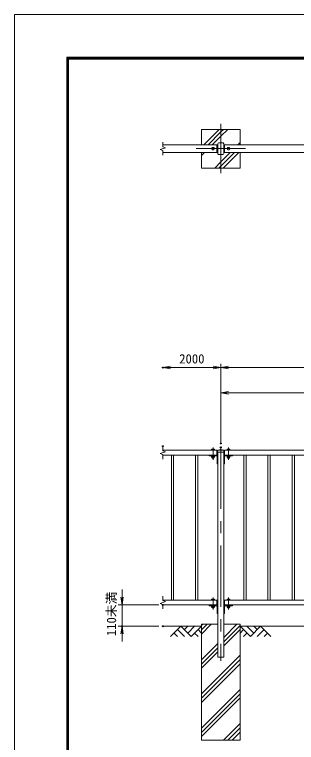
# Model space of a CAD drawing. Units: millimetres, scale not verified. Extents: x -4200 to 4200, y -2970 to 2970.
# Drawn here: x -4200 to -2740, y -795 to 2970 of the extents above; entities that cross this region are included whole.
import ezdxf
from ezdxf.enums import TextEntityAlignment as Align

# ---------------------------------------------------------------- set-up
doc = ezdxf.new("R2010")
doc.units = ezdxf.units.MM
doc.header["$LTSCALE"] = 10
doc.header["$PDMODE"] = 32
doc.header["$PDSIZE"] = 5
doc.linetypes.add('USER1', pattern=[50.8, 31.75, -6.35, 6.35, -6.35])
for name, color, linetype, lineweight in [('0-0_D-BGD', 7, 'Continuous', 18), ('0-1_D-STR4', 7, 'Continuous', 18), ('0-2_D-DCR-HCH', 7, 'Continuous', 13), ('0-3_D-BMK', 2, 'USER1', 13), ('0-5_D-STR-DIM', 7, 'Continuous', 13), ('0-6_0', 7, 'Continuous', 18), ('0-8_D-STR1', 1, 'Continuous', 18), ('0-9_D-STR3', 3, 'Continuous', 13), ('0-B_D-TTL', 7, 'Continuous', 18)]:
    doc.layers.add(name, color=color, linetype=linetype, lineweight=lineweight)
doc.layers.add('0-7_Defpoints', color=253, linetype='Continuous')
doc.styles.add('ＭＳ ゴシック', font='')
doc.styles.get('ＭＳ ゴシック').set_extended_font_data('MS Gothic')

# ---------------------------------------------------------------- blocks, each defined once
blk = doc.blocks.new('_Open')
at = {"layer": '0-6_0'}
blk.add_line((-10, 1.667), (0, 0), dxfattribs=at)
blk.add_lwpolyline([(-10, -1.667), (0, 0), (-10, 0)], dxfattribs=at)

msp = doc.modelspace()

# ---------------------------------------------------------------- linework, layer by layer
at = {"layer": '0-0_D-BGD'}
for p, q in [((-3231.91, -193.38), (-3431.91, -193.38)), ((-1231.91, -193.38), (-3031.91, -193.38))]:
    msp.add_line(p, q, dxfattribs=at)
at = {"layer": '0-1_D-STR4'}
for p, q in [((-3031.91, 2376.26), (-3231.91, 2376.26)), ((-3231.91, 2376.26), (-3231.91, 2296.68)), ((-3031.91, 2376.26), (-3031.91, 2296.68)), ((-3231.91, 2256.68), (-3231.91, 2176.26)), ((-3031.91, 2256.68), (-3031.91, 2176.26)), ((-3031.91, 2176.26), (-3231.91, 2176.26)), ((-3147.41, -183.38), (-3231.91, -183.38)), ((-3231.91, -183.38), (-3231.91, -783.38)), ((-3031.91, -183.38), (-3116.41, -183.38)), ((-3031.91, -183.38), (-3031.91, -783.38)), ((-3031.91, -783.38), (-3231.91, -783.38))]:
    msp.add_line(p, q, dxfattribs=at)
at = {"layer": '0-2_D-DCR-HCH'}
for p, q in [((-3338.34, -193.38), (-3391.55, -246.59)), ((-3356.07, -211.12), (-3320.44, -246.59)), ((-3338.34, -193.38), (-3285.12, -246.59)), ((-3320.6, -211.12), (-3302.86, -193.38)), ((-3302.86, -228.86), (-3267.39, -193.38)), ((-3285.12, -246.59), (-3231.91, -193.38)), ((-3249.65, -211.12), (-3231.91, -228.78)), ((-2978.7, -246.59), (-3031.91, -193.38)), ((-3014.17, -211.12), (-3031.91, -228.78)), ((-2960.96, -228.86), (-2996.44, -193.38)), ((-2925.49, -193.38), (-2978.7, -246.59)), ((-2943.13, -211.21), (-2960.96, -193.38)), ((-2907.75, -211.12), (-2943.39, -246.59)), ((-2925.49, -193.38), (-2872.28, -246.59)), ((-3373.81, -228.86), (-3355.99, -246.59)), ((-3267.39, -228.86), (-3249.57, -246.59)), ((-2996.44, -228.86), (-3014.26, -246.59)), ((-2890.01, -228.86), (-2907.83, -246.59))]:
    msp.add_line(p, q, dxfattribs=at)
at = {"layer": '0-3_D-BMK'}
for p, q in [((-3131.91, 2149.4), (-3131.91, 2403.96)), ((-3004.63, 2276.68), (-3259.19, 2276.68)), ((-3171.91, 729.97), (-3171.91, 667.27)), ((-3131.91, 731.62), (-3131.91, -373.38)), ((-3091.91, 729.97), (-3091.91, 667.27)), ((-3171.91, -45.03), (-3171.91, -107.73)), ((-3091.91, -45.03), (-3091.91, -107.73))]:
    msp.add_line(p, q, dxfattribs=at)
at = {"layer": '0-5_D-STR-DIM'}
for p, q in [((-3431.91, 2286.3), (-3431.91, 2310.11)), ((-3418.7, 2281.49), (-3445.13, 2271.87)), ((-3445.13, 2271.87), (-3431.91, 2267.06)), ((-3431.91, 2286.3), (-3418.7, 2281.49)), ((-3431.91, 2243.26), (-3431.91, 2267.06)), ((-3131.91, 1144.19), (-3431.91, 1144.19)), ((-3131.91, 771.62), (-3131.91, 1164.19)), ((-3131.91, 751.62), (-3131.91, 1164.19)), ((-3131.91, 1144.19), (-1131.91, 1144.19)), ((-3131.91, 751.62), (-3131.91, 1034.09)), ((-3131.91, 1014.09), (-1131.91, 1014.09)), ((-3431.91, 737.55), (-3431.91, 713.74)), ((-3445.13, 699.31), (-3418.7, 708.93)), ((-3431.91, 694.5), (-3445.13, 699.31)), ((-3418.7, 708.93), (-3431.91, 713.74)), ((-3431.91, 694.5), (-3431.91, 670.69)), ((-3643.41, -43.38), (-3643.41, -3.38)), ((-3431.91, -37.45), (-3431.91, -61.26)), ((-3445.13, -75.69), (-3418.7, -66.07)), ((-3418.7, -66.07), (-3431.91, -61.26)), ((-3451.91, -83.38), (-3663.41, -83.38)), ((-3643.41, -83.38), (-3643.41, -193.38)), ((-3431.91, -80.5), (-3445.13, -75.69)), ((-3431.91, -80.5), (-3431.91, -104.31)), ((-3451.91, -193.38), (-3663.41, -193.38)), ((-3643.41, -233.38), (-3643.41, -273.38))]:
    msp.add_line(p, q, dxfattribs=at)
at = {"layer": '0-6_0'}
for p, q in [((-3219.96, 2296.68), (-3140.38, 2376.26)), ((-3043.18, 2296.68), (-3031.91, 2307.95)), ((-3231.91, 2240.53), (-3215.76, 2256.68)), ((-3119.41, 2176.26), (-3038.98, 2256.68)), ((-3231.91, -234.34), (-3180.95, -183.38)), ((-3231.91, -212.24), (-3203.05, -183.38)), ((-3231.91, -190.15), (-3225.15, -183.38)), ((-3116.41, -251.42), (-3048.37, -183.38)), ((-3116.41, -273.52), (-3031.91, -189.02)), ((-3116.41, -295.62), (-3031.91, -211.12)), ((-3231.91, -366.92), (-3147.41, -282.42)), ((-3231.91, -389.02), (-3147.41, -304.52)), ((-3231.91, -411.12), (-3147.41, -326.62)), ((-3231.91, -543.7), (-3031.91, -343.7)), ((-3231.91, -565.8), (-3031.91, -365.8)), ((-3231.91, -587.89), (-3031.91, -387.89)), ((-3231.91, -720.48), (-3031.91, -520.48)), ((-3231.91, -742.57), (-3031.91, -542.57)), ((-3231.91, -764.67), (-3031.91, -564.67)), ((-3118.04, -783.38), (-3031.91, -697.25)), ((-3095.94, -783.38), (-3031.91, -719.35)), ((-3073.85, -783.38), (-3031.91, -741.45))]:
    msp.add_line(p, q, dxfattribs=at)
for points in [[(-3197.86, 2296.68), (-3131.91, 2362.63), (-3118.29, 2376.26)], [(-3175.76, 2296.68), (-3131.91, 2340.53), (-3096.19, 2376.26)], [(-3163.61, 2176.26), (-3131.91, 2207.95), (-3083.18, 2256.68)], [(-3141.51, 2176.26), (-3131.91, 2185.85), (-3061.08, 2256.68)]]:
    msp.add_lwpolyline(points, dxfattribs=at)
at = {"layer": '0-7_Defpoints'}
for p in [(-3431.91, 1144.19), (-3131.91, 751.62), (-3431.91, 737.55), (-3131.91, 731.62), (-3431.91, -83.38), (-3643.41, -193.38), (-3431.91, -193.38)]:
    msp.add_point(p, dxfattribs=at)
at = {"layer": '0-8_D-STR1'}
for p, q in [((-3431.91, 2296.68), (-3151.91, 2296.68)), ((-3151.91, 2296.68), (-3151.91, 2256.68)), ((-3151.91, 2296.68), (-3146.91, 2296.68)), ((-3151.91, 2296.43), (-3151.41, 2296.43)), ((-3146.91, 2302.08), (-3146.91, 2251.28)), ((-3142.31, 2306.68), (-3121.51, 2306.68)), ((-3116.91, 2251.28), (-3116.91, 2302.08)), ((-3111.91, 2296.68), (-3116.91, 2296.68)), ((-3111.91, 2296.43), (-3112.41, 2296.43)), ((-3111.91, 2296.68), (-3111.91, 2256.68)), ((-1151.91, 2296.68), (-3111.91, 2296.68)), ((-3149.91, 2294.93), (-3149.91, 2258.43)), ((-3113.91, 2294.93), (-3113.91, 2258.43)), ((-3431.91, 2256.68), (-3151.91, 2256.68)), ((-3151.91, 2256.93), (-3151.41, 2256.93)), ((-3151.91, 2256.68), (-3146.91, 2256.68)), ((-3142.31, 2246.68), (-3121.51, 2246.68)), ((-3111.91, 2256.68), (-3116.91, 2256.68)), ((-3111.91, 2256.93), (-3112.41, 2256.93)), ((-1151.91, 2256.68), (-3111.91, 2256.68)), ((-3151.91, 716.62), (-3431.91, 716.62)), ((-3151.91, 716.62), (-3151.91, 691.62)), ((-3151.41, 716.37), (-3151.91, 716.37)), ((-3131.91, 719.62), (-3145.16, 716.62)), ((-3145.16, 716.62), (-3118.66, 716.62)), ((-3131.91, 719.62), (-3118.66, 716.62)), ((-3112.41, 716.37), (-3111.91, 716.37)), ((-1151.91, 716.62), (-3111.91, 716.62)), ((-3111.91, 691.62), (-3111.91, 716.62)), ((-3151.91, 691.62), (-3431.91, 691.62)), ((-3387.91, 691.62), (-3387.91, -58.38)), ((-3375.91, 691.62), (-3375.91, -58.38)), ((-3262.91, 691.62), (-3262.91, -58.38)), ((-3250.91, 691.62), (-3250.91, -58.38)), ((-3191.91, 691.62), (-3191.91, 687.12)), ((-3191.91, 691.62), (-3155.91, 691.62)), ((-3191.91, 687.12), (-3155.91, 687.12)), ((-3151.41, 691.87), (-3151.91, 691.87)), ((-3151.41, 682.62), (-3151.41, 646.62)), ((-3149.91, 714.87), (-3149.91, 693.37)), ((-3148.16, 713.62), (-3148.16, 706.62)), ((-3148.16, 706.62), (-3115.66, 706.62)), ((-3146.91, 706.62), (-3146.91, -353.38)), ((-3116.91, -353.38), (-3116.91, 706.62)), ((-3115.66, 713.62), (-3115.66, 706.62)), ((-3113.91, 693.37), (-3113.91, 714.87)), ((-3112.41, 691.87), (-3111.91, 691.87)), ((-3112.41, 682.62), (-3112.41, 646.62)), ((-1151.91, 691.62), (-3111.91, 691.62)), ((-3071.91, 691.62), (-3107.91, 691.62)), ((-3071.91, 687.12), (-3107.91, 687.12)), ((-3071.91, 691.62), (-3071.91, 687.12)), ((-3012.91, 691.62), (-3012.91, -58.38)), ((-3000.91, 691.62), (-3000.91, -58.38)), ((-2887.91, 691.62), (-2887.91, -58.38)), ((-2875.91, 691.62), (-2875.91, -58.38)), ((-2762.91, 691.62), (-2762.91, -58.38)), ((-2750.91, 691.62), (-2750.91, -58.38)), ((-3151.41, 646.62), (-3146.91, 646.62)), ((-3112.41, 646.62), (-3116.91, 646.62)), ((-3151.91, -58.38), (-3431.91, -58.38)), ((-3151.91, -58.38), (-3151.91, -83.38)), ((-3151.41, -58.63), (-3151.91, -58.63)), ((-3149.91, -60.13), (-3149.91, -81.63)), ((-3113.91, -81.63), (-3113.91, -60.13)), ((-3112.41, -58.63), (-3111.91, -58.63)), ((-1151.91, -58.38), (-3111.91, -58.38)), ((-3111.91, -83.38), (-3111.91, -58.38)), ((-3151.91, -83.38), (-3431.91, -83.38)), ((-3191.91, -83.38), (-3191.91, -87.88)), ((-3191.91, -83.38), (-3155.91, -83.38)), ((-3191.91, -87.88), (-3155.91, -87.88)), ((-3151.41, -83.13), (-3151.91, -83.13)), ((-3151.41, -92.38), (-3151.41, -128.38)), ((-3112.41, -83.13), (-3111.91, -83.13)), ((-3112.41, -92.38), (-3112.41, -128.38)), ((-1151.91, -83.38), (-3111.91, -83.38)), ((-3071.91, -83.38), (-3107.91, -83.38)), ((-3071.91, -87.88), (-3107.91, -87.88)), ((-3071.91, -83.38), (-3071.91, -87.88)), ((-3151.41, -128.38), (-3146.91, -128.38)), ((-3112.41, -128.38), (-3116.91, -128.38)), ((-3146.91, -353.38), (-3116.91, -353.38))]:
    msp.add_line(p, q, dxfattribs=at)
for centre, radius, start, end in [((-3151.41, 2294.93), 1.5, 360, 90), ((-3142.31, 2302.08), 4.6, 90.00002, 179.99999), ((-3121.51, 2302.08), 4.6, 0, 90.00002), ((-3112.41, 2294.93), 1.5, 90, 180), ((-3151.41, 2258.43), 1.5, 270, 360), ((-3142.31, 2251.28), 4.6, 179.99999, 270.00002), ((-3121.51, 2251.28), 4.6, 270.00002, 0), ((-3112.41, 2258.43), 1.5, 180, 270), ((-3151.41, 714.87), 1.5, 0, 90), ((-3145.16, 713.62), 3, 90, 180), ((-3118.66, 713.62), 3, 0, 90), ((-3112.41, 714.87), 1.5, 90, 180), ((-3155.91, 682.62), 9, 0, 90), ((-3155.91, 682.62), 4.5, 0, 90), ((-3151.41, 693.37), 1.5, 270, 0), ((-3107.91, 682.62), 9, 90, 180), ((-3112.41, 693.37), 1.5, 180, 270), ((-3107.91, 682.62), 4.5, 90, 180), ((-3151.41, -60.13), 1.5, 0, 90), ((-3112.41, -60.13), 1.5, 90, 180), ((-3155.91, -92.38), 9, 0, 90), ((-3155.91, -92.38), 4.5, 0, 90), ((-3151.41, -81.63), 1.5, 270, 0), ((-3107.91, -92.38), 9, 90, 180), ((-3112.41, -81.63), 1.5, 180, 270), ((-3107.91, -92.38), 4.5, 90, 180)]:
    msp.add_arc(centre, radius, start, end, dxfattribs=at)
at = {"layer": '0-9_D-STR3'}
for p, q in [((-3179.41, 2276.69), (-3175.67, 2283.17)), ((-3168.15, 2270.19), (-3164.41, 2276.67)), ((-3095.67, 2270.19), (-3099.41, 2276.67)), ((-3084.41, 2276.69), (-3088.15, 2283.17)), ((-3179.41, 721.54), (-3178.4, 722.12)), ((-3179.41, 716.62), (-3179.41, 721.54)), ((-3179.41, 716.62), (-3164.41, 716.62)), ((-3178.4, 722.12), (-3165.42, 722.12)), ((-3175.65, 716.62), (-3175.65, 721.54)), ((-3168.17, 716.62), (-3168.17, 721.54)), ((-3164.41, 721.54), (-3165.42, 722.12)), ((-3164.41, 716.62), (-3164.41, 721.54)), ((-3099.41, 721.54), (-3098.4, 722.12)), ((-3099.41, 716.62), (-3099.41, 721.54)), ((-3084.41, 716.62), (-3099.41, 716.62)), ((-3085.42, 722.12), (-3098.4, 722.12)), ((-3095.65, 716.62), (-3095.65, 721.54)), ((-3088.17, 716.62), (-3088.17, 721.54)), ((-3084.41, 721.54), (-3085.42, 722.12)), ((-3084.41, 716.62), (-3084.41, 721.54)), ((-3179.41, 687.12), (-3179.41, 681.2)), ((-3164.41, 687.12), (-3179.41, 687.12)), ((-3179.41, 681.2), (-3178.4, 680.62)), ((-3165.42, 680.62), (-3178.4, 680.62)), ((-3175.65, 687.12), (-3175.65, 681.2)), ((-3168.17, 687.12), (-3168.17, 681.2)), ((-3164.41, 681.2), (-3165.42, 680.62)), ((-3164.41, 687.12), (-3164.41, 681.2)), ((-3099.41, 687.12), (-3099.41, 681.2)), ((-3099.41, 687.12), (-3084.41, 687.12)), ((-3099.41, 681.2), (-3098.4, 680.62)), ((-3098.4, 680.62), (-3085.42, 680.62)), ((-3095.65, 687.12), (-3095.65, 681.2)), ((-3088.17, 687.12), (-3088.17, 681.2)), ((-3084.41, 681.2), (-3085.42, 680.62)), ((-3084.41, 687.12), (-3084.41, 681.2)), ((-3179.41, -53.46), (-3178.4, -52.88)), ((-3179.41, -58.38), (-3179.41, -53.46)), ((-3179.41, -58.38), (-3164.41, -58.38)), ((-3178.4, -52.88), (-3165.42, -52.88)), ((-3175.65, -58.38), (-3175.65, -53.46)), ((-3168.17, -58.38), (-3168.17, -53.46)), ((-3164.41, -53.46), (-3165.42, -52.88)), ((-3164.41, -58.38), (-3164.41, -53.46)), ((-3099.41, -53.46), (-3098.4, -52.88)), ((-3099.41, -58.38), (-3099.41, -53.46)), ((-3084.41, -58.38), (-3099.41, -58.38)), ((-3085.42, -52.88), (-3098.4, -52.88)), ((-3095.65, -58.38), (-3095.65, -53.46)), ((-3088.17, -58.38), (-3088.17, -53.46)), ((-3084.41, -53.46), (-3085.42, -52.88)), ((-3084.41, -58.38), (-3084.41, -53.46)), ((-3179.41, -87.88), (-3179.41, -93.8)), ((-3164.41, -87.88), (-3179.41, -87.88)), ((-3179.41, -93.8), (-3178.4, -94.38)), ((-3165.42, -94.38), (-3178.4, -94.38)), ((-3175.65, -87.88), (-3175.65, -93.8)), ((-3168.17, -87.88), (-3168.17, -93.8)), ((-3164.41, -93.8), (-3165.42, -94.38)), ((-3164.41, -87.88), (-3164.41, -93.8)), ((-3099.41, -87.88), (-3099.41, -93.8)), ((-3099.41, -87.88), (-3084.41, -87.88)), ((-3099.41, -93.8), (-3098.4, -94.38)), ((-3098.4, -94.38), (-3085.42, -94.38)), ((-3095.65, -87.88), (-3095.65, -93.8)), ((-3088.17, -87.88), (-3088.17, -93.8)), ((-3084.41, -93.8), (-3085.42, -94.38)), ((-3084.41, -87.88), (-3084.41, -93.8))]:
    msp.add_line(p, q, dxfattribs=at)
for points in [[(-3179.41, 2276.69), (-3175.66, 2270.19), (-3168.15, 2270.19)], [(-3175.67, 2283.17), (-3168.16, 2283.18), (-3164.41, 2276.67)], [(-3088.15, 2283.17), (-3095.66, 2283.18), (-3099.41, 2276.67)], [(-3084.41, 2276.69), (-3088.16, 2270.19), (-3095.67, 2270.19)]]:
    msp.add_lwpolyline(points, dxfattribs=at)
for centre in [(-3171.91, 2276.68), (-3091.91, 2276.68)]:
    msp.add_circle(centre, 6.49, dxfattribs=at)
for centre, radius, start, end in [((-3178.64, 714.22), 7.9, 67.81236, 88.31726), ((-3171.91, 709.79), 12.33, 72.33186, 107.66814), ((-3165.19, 714.22), 7.9, 91.68274, 112.18764), ((-3098.64, 714.22), 7.9, 67.81236, 88.31726), ((-3091.91, 709.79), 12.33, 72.33186, 107.66814), ((-3085.19, 714.22), 7.9, 91.68274, 112.18764), ((-3178.64, 688.51), 7.9, 271.68274, 292.18764), ((-3171.91, 681.13), 6.51, 184.51776, 355.48224), ((-3171.91, 692.95), 12.33, 252.33186, 287.66814), ((-3165.19, 688.51), 7.9, 247.81236, 268.31726), ((-3098.64, 688.51), 7.9, 271.68274, 292.18764), ((-3091.91, 681.13), 6.51, 184.51776, 355.48224), ((-3091.91, 692.95), 12.33, 252.33186, 287.66814), ((-3085.19, 688.51), 7.9, 247.81236, 268.31726), ((-3178.64, -60.78), 7.9, 67.81236, 88.31726), ((-3171.91, -65.21), 12.33, 72.33186, 107.66814), ((-3165.19, -60.78), 7.9, 91.68274, 112.18764), ((-3098.64, -60.78), 7.9, 67.81236, 88.31726), ((-3091.91, -65.21), 12.33, 72.33186, 107.66814), ((-3085.19, -60.78), 7.9, 91.68274, 112.18764), ((-3178.64, -86.49), 7.9, 271.68274, 292.18764), ((-3171.91, -93.87), 6.51, 184.51776, 355.48224), ((-3171.91, -82.05), 12.33, 252.33186, 287.66814), ((-3165.19, -86.49), 7.9, 247.81236, 268.31726), ((-3098.64, -86.49), 7.9, 271.68274, 292.18764), ((-3091.91, -93.87), 6.51, 184.51776, 355.48224), ((-3091.91, -82.05), 12.33, 252.33186, 287.66814), ((-3085.19, -86.49), 7.9, 247.81236, 268.31726)]:
    msp.add_arc(centre, radius, start, end, dxfattribs=at)
at = {"layer": '0-B_D-TTL'}
for points in [[(-4199.86, -2970.05), (4200.14, -2970.05), (4200.14, 2969.95), (-4199.86, 2969.95)], [(-3929.86, 2749.95), (3930.14, 2749.95), (3930.14, -2750.05), (-3929.86, -2750.05)], [(-3927.36, 2747.45), (3927.64, 2747.45), (3927.64, -2747.55), (-3927.36, -2747.55)], [(-3924.86, 2744.95), (3925.14, 2744.95), (3925.14, -2745.05), (-3924.86, -2745.05)], [(-3922.36, 2742.45), (3922.64, 2742.45), (3922.64, -2742.55), (-3922.36, -2742.55)], [(-3919.86, 2739.95), (3920.14, 2739.95), (3920.14, -2740.05), (-3919.86, -2740.05)]]:
    msp.add_lwpolyline(points, close=True, dxfattribs=at)

# ---------------------------------------------------------------- block references
at = {"layer": '0-5_D-STR-DIM', "xscale": 4, "yscale": 4}
for p, rotation in [((-3431.91, 1144.19), 180), ((-3131.91, 1144.19), 180), ((-3131.91, 1014.09), 180), ((-3643.41, -83.38), 270), ((-3643.41, -193.38), 90)]:
    msp.add_blockref('_Open', p, dxfattribs=dict(at, rotation=rotation))
msp.add_blockref('_Open', (-3131.91, 1144.19), dxfattribs=at)

# ---------------------------------------------------------------- texts
at = {"layer": '0-5_D-STR-DIM', "style": 'ＭＳ ゴシック'}
msp.add_text('2000', height=48.09, dxfattribs=at).set_placement((-3347.18, 1150.94), align=Align.BOTTOM_LEFT)
msp.add_text('110未満', height=48.09, rotation=90, dxfattribs=at).set_placement((-3659.69, -244.69), align=Align.BOTTOM_LEFT)

doc.saveas('drawing.dxf')
